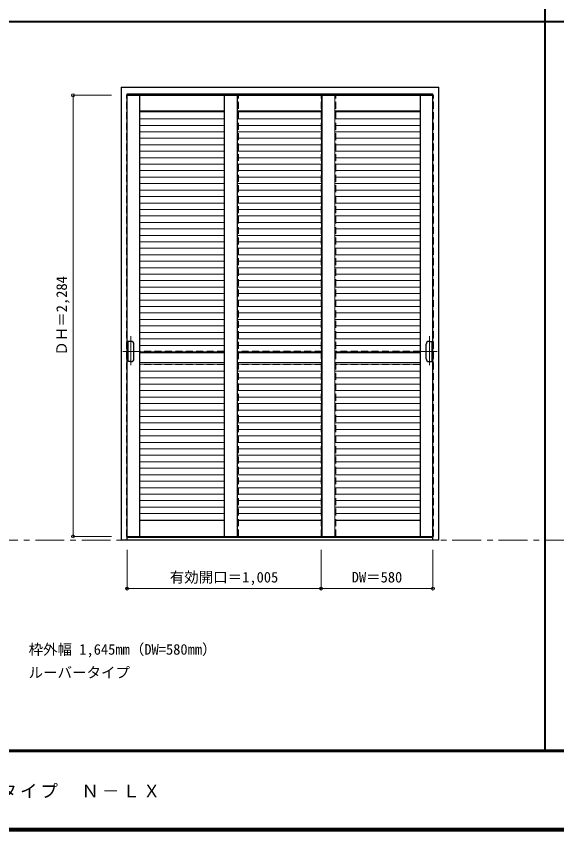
# Model space of a CAD drawing. Units: millimetres, scale not verified. Extents: x -6000 to 5700, y -4307 to 4260.
# Drawn here: x -3189 to -389, y -4205 to 12 of the extents above; entities that cross this region are included whole.
import ezdxf
from ezdxf.enums import TextEntityAlignment as Align

# ---------------------------------------------------------------- set-up
doc = ezdxf.new("R2010")
doc.units = ezdxf.units.MM
doc.header["$LTSCALE"] = 30
doc.header["$PDMODE"] = 32
doc.header["$PDSIZE"] = 15
doc.linetypes.add('CHAIN1', pattern=[8, 5, -1, 1, -1])
doc.linetypes.add('DASHED1', pattern=[1.8, 1.2, -0.6])
for name, color, linetype, lineweight in [('0-1_通り芯', 4, 'CHAIN1', 9), ('0-2_扉', 4, 'DASHED1', 9), ('0-3_仕上げ', 7, 'Continuous', 18), ('0-4_枠', 3, 'Continuous', 25), ('0-6_引手', 3, 'Continuous', 25), ('0-B_寸法', 7, 'Continuous', 9), ('F-1_枠', 6, 'Continuous', 40), ('F-A_文字', 7, 'Continuous', 18)]:
    doc.layers.add(name, color=color, linetype=linetype, lineweight=lineweight)
doc.layers.add('0-A_文字', color=7, linetype='Continuous')
doc.styles.add('ＭＳ ゴシック', font='')
doc.styles.get('ＭＳ ゴシック').set_extended_font_data('MS Gothic')

msp = doc.modelspace()

# ---------------------------------------------------------------- linework, layer by layer
at = {"layer": '0-1_通り芯'}
for p, q in [((-2596.25, -1643.75), (-2596.25, -1803.75)), ((-1048.75, -1643.75), (-1048.75, -1803.75)), ((-2552.25, -1723.75), (-2637.25, -1723.75)), ((-1007.75, -1723.75), (-1092.75, -1723.75))]:
    msp.add_line(p, q, dxfattribs=at)
at = {"layer": '0-1_通り芯', "color": 7, "lineweight": 18}
msp.add_line((-5490, -2701.25), (2345, -2701.25), dxfattribs=at)
at = {"layer": '0-2_扉', "color": 3, "linetype": 'Continuous', "lineweight": 25}
for p, q in [((-2615, -397.25), (-1030, -397.25)), ((-2112.5, -397.25), (-2112.5, -2681.25)), ((-1607, -397.25), (-1607, -2681.25)), ((-2615, -2681.25), (-1030, -2681.25))]:
    msp.add_line(p, q, dxfattribs=at)
at = {"layer": '0-2_扉'}
for p, q in [((-2038, -2681.25), (-2038, -397.25)), ((-1610, -2681.25), (-1610, -397.25)), ((-1532.5, -2681.25), (-1532.5, -397.25)), ((-2618, -2681.25), (-2615, -2681.25)), ((-1027, -2681.25), (-1030, -2681.25))]:
    msp.add_line(p, q, dxfattribs=at)
for points in [[(-2618, -2681.25), (-2618, -397.25), (-2615, -397.25)], [(-1027, -2681.25), (-1027, -397.25), (-1030, -397.25)]]:
    msp.add_lwpolyline(points, dxfattribs=at)
at = {"layer": '0-3_仕上げ', "linetype": 'DASHED1'}
for p, q in [((-2615, -397.25), (-2615, -2681.25)), ((-1030, -397.25), (-1030, -2681.25)), ((-2112.5, -1721.25), (-2549, -1721.25)), ((-1607, -1721.25), (-2043.5, -1721.25)), ((-1096, -1721.25), (-1538, -1721.25)), ((-2112.5, -1791.25), (-2549, -1791.25)), ((-1607, -1791.25), (-2043.5, -1791.25)), ((-1096, -1791.25), (-1538, -1791.25))]:
    msp.add_line(p, q, dxfattribs=at)
at = {"layer": '0-3_仕上げ'}
for p, q in [((-2550, -397.25), (-2550, -2681.25)), ((-2549, -2681.25), (-2549, -397.25)), ((-2109.5, -397.25), (-2109.5, -2681.25)), ((-2044.5, -397.25), (-2044.5, -2681.25)), ((-2043.5, -2681.25), (-2043.5, -397.25)), ((-1604, -397.25), (-1604, -2681.25)), ((-1539, -397.25), (-1539, -2681.25)), ((-1538, -2681.25), (-1538, -397.25)), ((-1096, -2681.25), (-1096, -397.25)), ((-1095, -397.25), (-1095, -2681.25)), ((-2549, -477.25), (-2112.5, -477.25)), ((-2549, -480.25), (-2112.5, -480.25)), ((-2112.5, -483.22), (-2549, -483.22)), ((-2043.5, -477.25), (-1607, -477.25)), ((-2043.5, -480.25), (-1607, -480.25)), ((-1607, -483.22), (-2043.5, -483.22)), ((-1538, -477.25), (-1096, -477.25)), ((-1538, -480.25), (-1096, -480.25)), ((-1096, -483.22), (-1538, -483.22)), ((-2549, -519.29), (-2112.5, -519.29)), ((-2043.5, -519.29), (-1607, -519.29)), ((-1538, -519.29), (-1096, -519.29)), ((-2549, -552.79), (-2112.5, -552.79)), ((-2549, -586.29), (-2112.5, -586.29)), ((-2043.5, -552.79), (-1607, -552.79)), ((-2043.5, -586.29), (-1607, -586.29)), ((-1538, -552.79), (-1096, -552.79)), ((-1538, -586.29), (-1096, -586.29)), ((-2549, -619.79), (-2112.5, -619.79)), ((-2043.5, -619.79), (-1607, -619.79)), ((-1538, -619.79), (-1096, -619.79)), ((-2549, -653.29), (-2112.5, -653.29)), ((-2043.5, -653.29), (-1607, -653.29)), ((-1538, -653.29), (-1096, -653.29)), ((-2549, -686.79), (-2112.5, -686.79)), ((-2043.5, -686.79), (-1607, -686.79)), ((-1538, -686.79), (-1096, -686.79)), ((-2549, -720.29), (-2112.5, -720.29)), ((-2549, -753.79), (-2112.5, -753.79)), ((-2043.5, -720.29), (-1607, -720.29)), ((-2043.5, -753.79), (-1607, -753.79)), ((-1538, -720.29), (-1096, -720.29)), ((-1538, -753.79), (-1096, -753.79)), ((-2549, -787.29), (-2112.5, -787.29)), ((-2043.5, -787.29), (-1607, -787.29)), ((-1538, -787.29), (-1096, -787.29)), ((-2549, -820.79), (-2112.5, -820.79)), ((-2043.5, -820.79), (-1607, -820.79)), ((-1538, -820.79), (-1096, -820.79)), ((-2549, -854.29), (-2112.5, -854.29)), ((-2043.5, -854.29), (-1607, -854.29)), ((-1538, -854.29), (-1096, -854.29)), ((-2549, -887.79), (-2112.5, -887.79)), ((-2549, -921.29), (-2112.5, -921.29)), ((-2043.5, -887.79), (-1607, -887.79)), ((-2043.5, -921.29), (-1607, -921.29)), ((-1538, -887.79), (-1096, -887.79)), ((-1538, -921.29), (-1096, -921.29)), ((-2549, -954.79), (-2112.5, -954.79)), ((-2043.5, -954.79), (-1607, -954.79)), ((-1538, -954.79), (-1096, -954.79)), ((-2549, -988.29), (-2112.5, -988.29)), ((-2043.5, -988.29), (-1607, -988.29)), ((-1538, -988.29), (-1096, -988.29)), ((-2549, -1021.79), (-2112.5, -1021.79)), ((-2043.5, -1021.79), (-1607, -1021.79)), ((-1538, -1021.79), (-1096, -1021.79)), ((-2549, -1055.29), (-2112.5, -1055.29)), ((-2549, -1088.79), (-2112.5, -1088.79)), ((-2043.5, -1055.29), (-1607, -1055.29)), ((-2043.5, -1088.79), (-1607, -1088.79)), ((-1538, -1055.29), (-1096, -1055.29)), ((-1538, -1088.79), (-1096, -1088.79)), ((-2549, -1122.29), (-2112.5, -1122.29)), ((-2043.5, -1122.29), (-1607, -1122.29)), ((-1538, -1122.29), (-1096, -1122.29)), ((-2549, -1155.79), (-2112.5, -1155.79)), ((-2043.5, -1155.79), (-1607, -1155.79)), ((-1538, -1155.79), (-1096, -1155.79)), ((-2549, -1189.29), (-2112.5, -1189.29)), ((-2549, -1222.79), (-2112.5, -1222.79)), ((-2043.5, -1189.29), (-1607, -1189.29)), ((-2043.5, -1222.79), (-1607, -1222.79)), ((-1538, -1189.29), (-1096, -1189.29)), ((-1538, -1222.79), (-1096, -1222.79)), ((-2549, -1256.29), (-2112.5, -1256.29)), ((-2043.5, -1256.29), (-1607, -1256.29)), ((-1538, -1256.29), (-1096, -1256.29)), ((-2549, -1289.79), (-2112.5, -1289.79)), ((-2043.5, -1289.79), (-1607, -1289.79)), ((-1538, -1289.79), (-1096, -1289.79)), ((-2549, -1323.29), (-2112.5, -1323.29)), ((-2043.5, -1323.29), (-1607, -1323.29)), ((-1538, -1323.29), (-1096, -1323.29)), ((-2549, -1356.79), (-2112.5, -1356.79)), ((-2549, -1390.29), (-2112.5, -1390.29)), ((-2043.5, -1356.79), (-1607, -1356.79)), ((-2043.5, -1390.29), (-1607, -1390.29)), ((-1538, -1356.79), (-1096, -1356.79)), ((-1538, -1390.29), (-1096, -1390.29)), ((-2549, -1423.79), (-2112.5, -1423.79)), ((-2043.5, -1423.79), (-1607, -1423.79)), ((-1538, -1423.79), (-1096, -1423.79)), ((-2549, -1457.29), (-2112.5, -1457.29)), ((-2043.5, -1457.29), (-1607, -1457.29)), ((-1538, -1457.29), (-1096, -1457.29)), ((-2549, -1490.79), (-2112.5, -1490.79)), ((-2043.5, -1490.79), (-1607, -1490.79)), ((-1538, -1490.79), (-1096, -1490.79)), ((-2549, -1524.29), (-2112.5, -1524.29)), ((-2549, -1557.79), (-2112.5, -1557.79)), ((-2043.5, -1524.29), (-1607, -1524.29)), ((-2043.5, -1557.79), (-1607, -1557.79)), ((-1538, -1524.29), (-1096, -1524.29)), ((-1538, -1557.79), (-1096, -1557.79)), ((-2549, -1591.29), (-2112.5, -1591.29)), ((-2043.5, -1591.29), (-1607, -1591.29)), ((-1538, -1591.29), (-1096, -1591.29)), ((-2549, -1624.79), (-2112.5, -1624.79)), ((-2043.5, -1624.79), (-1607, -1624.79)), ((-1538, -1624.79), (-1096, -1624.79)), ((-2549, -1658.29), (-2112.5, -1658.29)), ((-2043.5, -1658.29), (-1607, -1658.29)), ((-1538, -1658.29), (-1096, -1658.29)), ((-2549, -1691.79), (-2112.5, -1691.79)), ((-2549, -1725.29), (-2112.5, -1725.29)), ((-2043.5, -1691.79), (-1607, -1691.79)), ((-2043.5, -1725.29), (-1607, -1725.29)), ((-1538, -1691.79), (-1096, -1691.79)), ((-1538, -1725.29), (-1096, -1725.29)), ((-2549, -1731.25), (-2112.5, -1731.25)), ((-2043.5, -1731.25), (-1607, -1731.25)), ((-1538, -1731.25), (-1096, -1731.25)), ((-2549, -1780.66), (-2112.5, -1780.66)), ((-2549, -1789.72), (-2112.5, -1789.72)), ((-2043.5, -1780.66), (-1607, -1780.66)), ((-2043.5, -1789.72), (-1607, -1789.72)), ((-1538, -1780.66), (-1096, -1780.66)), ((-1538, -1789.72), (-1096, -1789.72)), ((-2549, -1825.79), (-2112.5, -1825.79)), ((-2043.5, -1825.79), (-1607, -1825.79)), ((-1538, -1825.79), (-1096, -1825.79)), ((-2549, -1859.29), (-2112.5, -1859.29)), ((-2549, -1892.79), (-2112.5, -1892.79)), ((-2043.5, -1859.29), (-1607, -1859.29)), ((-2043.5, -1892.79), (-1607, -1892.79)), ((-1538, -1859.29), (-1096, -1859.29)), ((-1538, -1892.79), (-1096, -1892.79)), ((-2549, -1926.29), (-2112.5, -1926.29)), ((-2043.5, -1926.29), (-1607, -1926.29)), ((-1538, -1926.29), (-1096, -1926.29)), ((-2549, -1959.79), (-2112.5, -1959.79)), ((-2043.5, -1959.79), (-1607, -1959.79)), ((-1538, -1959.79), (-1096, -1959.79)), ((-2549, -1993.29), (-2112.5, -1993.29)), ((-2043.5, -1993.29), (-1607, -1993.29)), ((-1538, -1993.29), (-1096, -1993.29)), ((-2549, -2026.79), (-2112.5, -2026.79)), ((-2549, -2060.29), (-2112.5, -2060.29)), ((-2043.5, -2026.79), (-1607, -2026.79)), ((-2043.5, -2060.29), (-1607, -2060.29)), ((-1538, -2026.79), (-1096, -2026.79)), ((-1538, -2060.29), (-1096, -2060.29)), ((-2549, -2093.79), (-2112.5, -2093.79)), ((-2043.5, -2093.79), (-1607, -2093.79)), ((-1538, -2093.79), (-1096, -2093.79)), ((-2549, -2127.29), (-2112.5, -2127.29)), ((-2043.5, -2127.29), (-1607, -2127.29)), ((-1538, -2127.29), (-1096, -2127.29)), ((-2549, -2160.79), (-2112.5, -2160.79)), ((-2043.5, -2160.79), (-1607, -2160.79)), ((-1538, -2160.79), (-1096, -2160.79)), ((-2549, -2194.29), (-2112.5, -2194.29)), ((-2549, -2227.79), (-2112.5, -2227.79)), ((-2043.5, -2194.29), (-1607, -2194.29)), ((-2043.5, -2227.79), (-1607, -2227.79)), ((-1538, -2194.29), (-1096, -2194.29)), ((-1538, -2227.79), (-1096, -2227.79)), ((-2549, -2261.29), (-2112.5, -2261.29)), ((-2043.5, -2261.29), (-1607, -2261.29)), ((-1538, -2261.29), (-1096, -2261.29)), ((-2549, -2294.79), (-2112.5, -2294.79)), ((-2043.5, -2294.79), (-1607, -2294.79)), ((-1538, -2294.79), (-1096, -2294.79)), ((-2549, -2328.29), (-2112.5, -2328.29)), ((-2043.5, -2328.29), (-1607, -2328.29)), ((-1538, -2328.29), (-1096, -2328.29)), ((-2549, -2361.79), (-2112.5, -2361.79)), ((-2549, -2395.29), (-2112.5, -2395.29)), ((-2043.5, -2361.79), (-1607, -2361.79)), ((-2043.5, -2395.29), (-1607, -2395.29)), ((-1538, -2361.79), (-1096, -2361.79)), ((-1538, -2395.29), (-1096, -2395.29)), ((-2549, -2428.79), (-2112.5, -2428.79)), ((-2043.5, -2428.79), (-1607, -2428.79)), ((-1538, -2428.79), (-1096, -2428.79)), ((-2549, -2462.29), (-2112.5, -2462.29)), ((-2043.5, -2462.29), (-1607, -2462.29)), ((-1538, -2462.29), (-1096, -2462.29)), ((-2549, -2495.79), (-2112.5, -2495.79)), ((-2549, -2529.29), (-2112.5, -2529.29)), ((-2043.5, -2495.79), (-1607, -2495.79)), ((-2043.5, -2529.29), (-1607, -2529.29)), ((-1538, -2495.79), (-1096, -2495.79)), ((-1538, -2529.29), (-1096, -2529.29)), ((-2549, -2562.79), (-2112.5, -2562.79)), ((-2043.5, -2562.79), (-1607, -2562.79)), ((-1538, -2562.79), (-1096, -2562.79)), ((-2549, -2596.29), (-2112.5, -2596.29)), ((-2112.5, -2598.25), (-2549, -2598.25)), ((-2043.5, -2596.29), (-1607, -2596.29)), ((-1607, -2598.25), (-2043.5, -2598.25)), ((-1538, -2596.29), (-1096, -2596.29)), ((-1096, -2598.25), (-1538, -2598.25))]:
    msp.add_line(p, q, dxfattribs=at)
at = {"layer": '0-4_枠'}
for p, q in [((-2645, -354.25), (-1000, -354.25)), ((-2645, -354.25), (-2645, -2701.25)), ((-1000, -2701.25), (-1000, -354.25)), ((-2615, -2701.25), (-2615, -390.25)), ((-2615, -390.25), (-1030, -390.25)), ((-1030, -2701.25), (-1030, -390.25)), ((-1030, -2686.25), (-2615, -2686.25)), ((-1000, -2701.25), (-2645, -2701.25))]:
    msp.add_line(p, q, dxfattribs=at)
at = {"layer": '0-6_引手', "color": 4, "linetype": 'DASHED1', "lineweight": 9}
for p, q in [((-2615, -1671.25), (-2618, -1671.25)), ((-1030, -1671.25), (-1027, -1671.25)), ((-2615, -1776.25), (-2618, -1776.25)), ((-1030, -1776.25), (-1027, -1776.25))]:
    msp.add_line(p, q, dxfattribs=at)
at = {"layer": '0-6_引手'}
for p, q in [((-2594.5, -1671.25), (-2615, -1671.25)), ((-2610, -1776.25), (-2610, -1671.25)), ((-2579.5, -1761.25), (-2579.5, -1686.25)), ((-1065.5, -1761.25), (-1065.5, -1686.25)), ((-1050.5, -1671.25), (-1030, -1671.25)), ((-1035, -1776.25), (-1035, -1671.25)), ((-2594.5, -1776.25), (-2615, -1776.25)), ((-1050.5, -1776.25), (-1030, -1776.25))]:
    msp.add_line(p, q, dxfattribs=at)
for centre, start, end in [((-2594.5, -1686.25), 0, 90), ((-1050.5, -1686.25), 90, 180), ((-2594.5, -1761.25), 270, 0), ((-1050.5, -1761.25), 180, 270)]:
    msp.add_arc(centre, 15, start, end, dxfattribs=at)
at = {"layer": '0-B_寸法', "color": 4}
for p, q in [((-2895, -397.25), (-2895, -2681.25)), ((-2895, -397.25), (-2695, -397.25)), ((-2895, -2681.25), (-2695, -2681.25)), ((-2615, -2951.25), (-2615, -2751.25)), ((-1610, -2951.25), (-1610, -2751.25)), ((-1030, -2951.25), (-1030, -2751.25)), ((-2615, -2951.25), (-1030, -2951.25))]:
    msp.add_line(p, q, dxfattribs=at)
at = {"layer": '0-B_寸法'}
for p in [(-2895, -397.25), (-2895, -2681.25), (-2615, -2951.25), (-1610, -2951.25), (-1030, -2951.25)]:
    msp.add_point(p, dxfattribs=at)
at = {"layer": 'F-1_枠'}
for p, q in [((-450, 4175), (-450, -3790)), ((-6000, -15.5), (5700, -15.5)), ((5700, -3790), (-6000, -3790)), ((5700, -3795), (-6000, -3795)), ((5700, -4195), (-6000, -4195)), ((5700, -4200), (-6000, -4200)), ((5700, -4205), (-6000, -4205))]:
    msp.add_line(p, q, dxfattribs=at)

# ---------------------------------------------------------------- texts
at = {"layer": '0-A_文字', "style": 'ＭＳ ゴシック'}
for s, p in [('枠外幅 1,645mm（DW=580mm）', (-3125, -3310)), ('ルーバータイプ', (-3125, -3430))]:
    msp.add_text(s, height=54.99, dxfattribs=at).set_placement(p, align=Align.BOTTOM_LEFT)
at = {"layer": '0-B_寸法', "style": 'ＭＳ ゴシック'}
msp.add_text('ＤＨ＝2,284', height=54.99, rotation=90, dxfattribs=at).set_placement((-2910, -1745.5), align=Align.BOTTOM_LEFT)
for s, p in [('有効開口＝1,005', (-2393.75, -2936.25)), ('DW＝580', (-1451.25, -2936.25))]:
    msp.add_text(s, height=54.99, dxfattribs=at).set_placement(p, align=Align.BOTTOM_LEFT)
at = {"layer": 'F-A_文字', "insert": (-5240, -4040), "char_height": 65.98, "attachment_point": 7, "style": 'ＭＳ ゴシック'}
msp.add_mtext('\\T1.18;ピノアース\u3000H20収納３連引き戸\u3000レールタイプ\u3000Ｎ－ＬＸ', dxfattribs=at)

doc.saveas('drawing.dxf')
